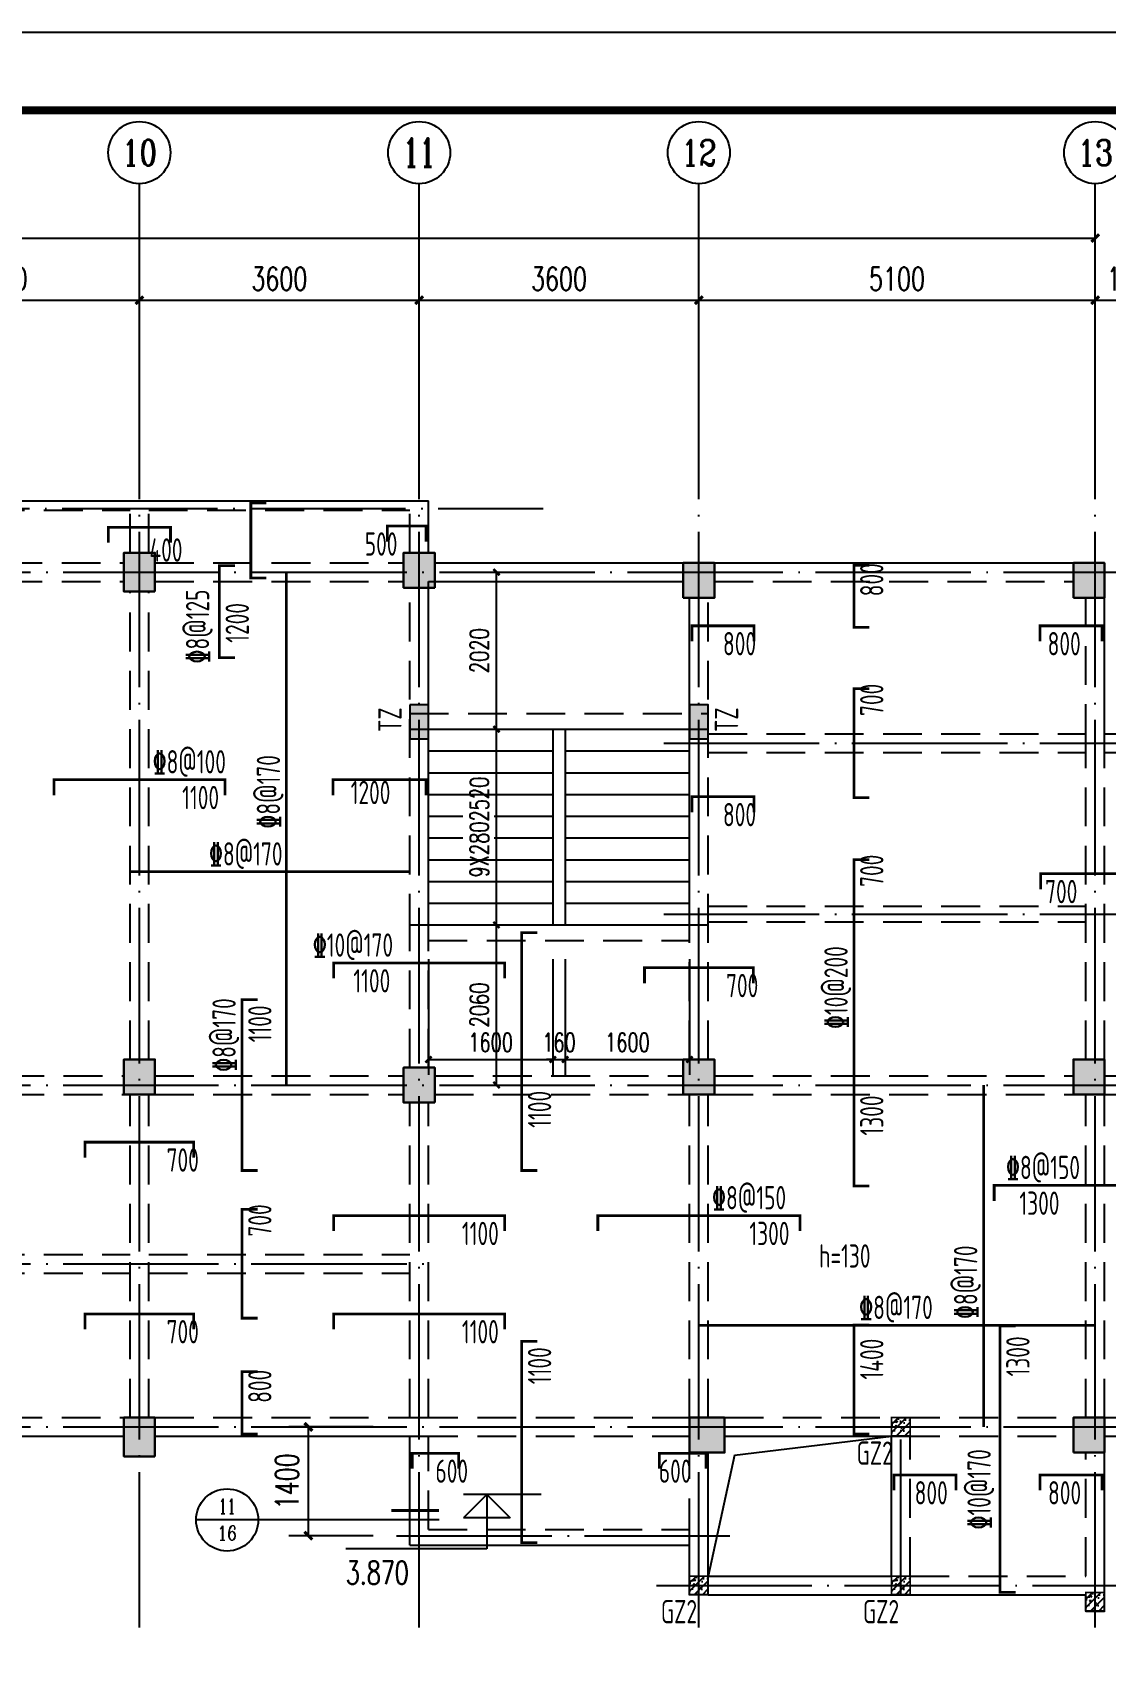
# Model space of a CAD drawing. Extents: x 1051052 to 1482120, y -981644 to -673261.
# Drawn here: x 1128950 to 1142755, y -903648 to -882648 of the extents above; entities that cross this region are included whole.
import ezdxf
from ezdxf.enums import TextEntityAlignment as Align

# ---------------------------------------------------------------- set-up
doc = ezdxf.new("R2010")
doc.units = 0
doc.header["$LTSCALE"] = 1000
doc.header["$MEASUREMENT"] = 0
doc.linetypes.add('DOTE', pattern=[2.42, 2, -0.2, 0.02, -0.2])
doc.linetypes.add('线型3', pattern=[750, 500, -250])
for name, color, linetype in [('AXIS', 3, 'Continuous'), ('AXIS_TEXT', 7, 'Continuous'), ('DIM_ELEV', 3, 'Continuous'), ('DIM_IDEN', 3, 'Continuous'), ('DOTE', 1, 'DOTE'), ('PUB_DIM', 3, 'Continuous'), ('PUB_TEXT', 7, 'Continuous'), ('PUB_WALL', 9, 'Continuous'), ('STAIR', 2, 'Continuous'), ('TK', 142, 'Continuous'), ('填充', 8, 'Continuous')]:
    doc.layers.add(name, color=color, linetype=linetype)
for name, color, linetype, lineweight in [('BEAM', 4, 'Continuous', 25), ('BEAM-DASH', 4, '线型3', 25), ('COLU', 2, 'Continuous', 30), ('DIM', 3, 'Continuous', 25), ('TITLE', 7, 'Continuous', 25), ('楼板正筋文字', 7, 'Continuous', 18), ('楼板正筋钢筋', 14, 'Continuous', 35), ('楼板负筋文字', 7, 'Continuous', 18), ('楼板负筋标注', 84, 'Continuous', 18), ('楼板负筋钢筋', 1, 'Continuous', 35)]:
    doc.layers.add(name, color=color, linetype=linetype, lineweight=lineweight)
doc.layers.add('COLU-HATCH', color=7, linetype='Continuous', lineweight=25, true_color=0x5b5b5b)
doc.styles.add('_TCH_AXIS', font='COMPLEX', dxfattribs={"bigfont": 'GBCBIG'})
doc.styles.add('_TCH_DIM', font='SIMPLEX', dxfattribs={"bigfont": 'GBCBIG'})
doc.styles.add('_TCH_DIM_T3', font='SIMPLEX', dxfattribs={"width": 0.705882, "bigfont": 'GBCBIG'})
doc.styles.add('_TCH_LABEL', font='COMPLEX', dxfattribs={"bigfont": 'GBCBIG'})
doc.styles.add('COMPLEX', font='COMPLEX')
doc.styles.add('FromPkpm', font='Pkpmeng', dxfattribs={"width": 0.7, "bigfont": 'hztxt'})
doc.dimstyles.new('_TCH_ARCH&&100', dxfattribs={"dimtxt": 297.5, "dimasz": 100, "dimexe": 250, "dimexo": 300, "dimgap": 126.25, "dimtad": 1, "dimdec": 0, "dimzin": 0, "dimdsep": 46, "dimtxsty": '_TCH_DIM_T3', "dimblk": 'ARCHTICK', "dimcen": 0.09, "dimclrt": 7, "dimazin": 2, "dimtfac": 1, "dimtdec": 0, "dimtix": 1, "dimtmove": 2, "dimatfit": 3, "dimfxl": 0, "dimtolj": 1, "dimtzin": 0, "dimarcsym": 0})
doc.dimstyles.new('_TCH_ARCH&&80', dxfattribs={"dimtxt": 238, "dimasz": 80, "dimexe": 200, "dimexo": 240, "dimgap": 101, "dimtad": 1, "dimdec": 0, "dimzin": 0, "dimdsep": 46, "dimtxsty": '_TCH_DIM_T3', "dimblk": 'ARCHTICK', "dimcen": 0.09, "dimclrt": 7, "dimazin": 2, "dimtfac": 1, "dimtdec": 0, "dimtix": 1, "dimtmove": 2, "dimatfit": 3, "dimfxl": 0, "dimtolj": 1, "dimtzin": 0, "dimarcsym": 0})

# ---------------------------------------------------------------- blocks, each defined once
blk = doc.blocks.new('_ArchTick')
at = {"color": 0, "linetype": 'ByBlock', "const_width": 0.4}
blk.add_lwpolyline([(-0.5, -0.5), (0.5, 0.5)], dxfattribs=at)
blk = doc.blocks.new('*D420')
at = {"layer": 'AXIS', "color": 0, "lineweight": -2, "transparency": 16777216}
for p, q in [((1126724, -887592), (1126724, -885842)), ((1130324, -887592), (1130324, -885842)), ((1126724, -886092), (1130324, -886092))]:
    blk.add_line(p, q, dxfattribs=at)
at = {"layer": 'Defpoints', "color": 0, "transparency": 16777216}
for p in [(1130324, -886092), (1126724, -888592), (1130324, -888592)]:
    blk.add_point(p, dxfattribs=at)
at = {"layer": 'AXIS', "color": 0, "lineweight": -2, "transparency": 16777216, "xscale": 100, "yscale": 100, "zscale": 100, "rotation": 180}
blk.add_blockref('_ArchTick', (1126724, -886092), dxfattribs=at)
at = {"layer": 'AXIS', "color": 0, "lineweight": -2, "transparency": 16777216, "xscale": 100, "yscale": 100, "zscale": 100}
blk.add_blockref('_ArchTick', (1130324, -886092), dxfattribs=at)
at = {"layer": 'AXIS', "color": 7, "transparency": 16777216, "insert": (1128524, -885817), "char_height": 297.5, "attachment_point": 5, "style": '_TCH_DIM_T3'}
blk.add_mtext('\\A1;3600', dxfattribs=at)
blk = doc.blocks.new('*D421')
at = {"layer": 'AXIS', "color": 0, "lineweight": -2, "transparency": 16777216}
for p, q in [((1130324, -887592), (1130324, -885842)), ((1133924, -887592), (1133924, -885842)), ((1130324, -886092), (1133924, -886092))]:
    blk.add_line(p, q, dxfattribs=at)
at = {"layer": 'Defpoints', "color": 0, "transparency": 16777216}
for p in [(1133924, -886092), (1130324, -888592), (1133924, -888592)]:
    blk.add_point(p, dxfattribs=at)
at = {"layer": 'AXIS', "color": 0, "lineweight": -2, "transparency": 16777216, "xscale": 100, "yscale": 100, "zscale": 100, "rotation": 180}
blk.add_blockref('_ArchTick', (1130324, -886092), dxfattribs=at)
at = {"layer": 'AXIS', "color": 0, "lineweight": -2, "transparency": 16777216, "xscale": 100, "yscale": 100, "zscale": 100}
blk.add_blockref('_ArchTick', (1133924, -886092), dxfattribs=at)
at = {"layer": 'AXIS', "color": 7, "transparency": 16777216, "insert": (1132124, -885817), "char_height": 297.5, "attachment_point": 5, "style": '_TCH_DIM_T3'}
blk.add_mtext('\\A1;3600', dxfattribs=at)
blk = doc.blocks.new('*D422')
at = {"layer": 'AXIS', "color": 0, "lineweight": -2, "transparency": 16777216}
for p, q in [((1133924, -887592), (1133924, -885842)), ((1137524, -887592), (1137524, -885842)), ((1133924, -886092), (1137524, -886092))]:
    blk.add_line(p, q, dxfattribs=at)
at = {"layer": 'Defpoints', "color": 0, "transparency": 16777216}
for p in [(1137524, -886092), (1133924, -888592), (1137524, -888592)]:
    blk.add_point(p, dxfattribs=at)
at = {"layer": 'AXIS', "color": 0, "lineweight": -2, "transparency": 16777216, "xscale": 100, "yscale": 100, "zscale": 100, "rotation": 180}
blk.add_blockref('_ArchTick', (1133924, -886092), dxfattribs=at)
at = {"layer": 'AXIS', "color": 0, "lineweight": -2, "transparency": 16777216, "xscale": 100, "yscale": 100, "zscale": 100}
blk.add_blockref('_ArchTick', (1137524, -886092), dxfattribs=at)
at = {"layer": 'AXIS', "color": 7, "transparency": 16777216, "insert": (1135724, -885817), "char_height": 297.5, "attachment_point": 5, "style": '_TCH_DIM_T3'}
blk.add_mtext('\\A1;3600', dxfattribs=at)
blk = doc.blocks.new('*D423')
at = {"layer": 'AXIS', "color": 0, "lineweight": -2, "transparency": 16777216}
for p, q in [((1137524, -887592), (1137524, -885842)), ((1142624, -887592), (1142624, -885842)), ((1137524, -886092), (1142624, -886092))]:
    blk.add_line(p, q, dxfattribs=at)
at = {"layer": 'Defpoints', "color": 0, "transparency": 16777216}
for p in [(1142624, -886092), (1137524, -888592), (1142624, -888592)]:
    blk.add_point(p, dxfattribs=at)
at = {"layer": 'AXIS', "color": 0, "lineweight": -2, "transparency": 16777216, "xscale": 100, "yscale": 100, "zscale": 100, "rotation": 180}
blk.add_blockref('_ArchTick', (1137524, -886092), dxfattribs=at)
at = {"layer": 'AXIS', "color": 0, "lineweight": -2, "transparency": 16777216, "xscale": 100, "yscale": 100, "zscale": 100}
blk.add_blockref('_ArchTick', (1142624, -886092), dxfattribs=at)
at = {"layer": 'AXIS', "color": 7, "transparency": 16777216, "insert": (1140074, -885817), "char_height": 297.5, "attachment_point": 5, "style": '_TCH_DIM_T3'}
blk.add_mtext('\\A1;5100', dxfattribs=at)
blk = doc.blocks.new('*D424')
at = {"layer": 'AXIS', "color": 0, "lineweight": -2, "transparency": 16777216}
for p, q in [((1103724, -886792), (1103724, -885042)), ((1142624, -886792), (1142624, -885042)), ((1103724, -885292), (1142624, -885292))]:
    blk.add_line(p, q, dxfattribs=at)
at = {"layer": 'Defpoints', "color": 0, "transparency": 16777216}
for p in [(1142624, -885292), (1103724, -888592), (1142624, -888592)]:
    blk.add_point(p, dxfattribs=at)
at = {"layer": 'AXIS', "color": 0, "lineweight": -2, "transparency": 16777216, "xscale": 100, "yscale": 100, "zscale": 100, "rotation": 180}
blk.add_blockref('_ArchTick', (1103724, -885292), dxfattribs=at)
at = {"layer": 'AXIS', "color": 0, "lineweight": -2, "transparency": 16777216, "xscale": 100, "yscale": 100, "zscale": 100}
blk.add_blockref('_ArchTick', (1142624, -885292), dxfattribs=at)
at = {"layer": 'AXIS', "color": 7, "transparency": 16777216, "insert": (1123174, -885017), "char_height": 297.5, "attachment_point": 5, "style": '_TCH_DIM_T3'}
blk.add_mtext('\\A1;38900', dxfattribs=at)
blk = doc.blocks.new('_AXISO')
blk.add_circle((0, 0), 0.5)
at = {"layer": 'AXIS_TEXT', "style": 'COMPLEX', "width": 1.041667}
blk.add_attdef('A', text='', height=0.56, dxfattribs=at).set_placement((-0.25, -0.28), (0.25, -0.28), align=Align.FIT)
blk = doc.blocks.new('*D432')
at = {"layer": 'AXIS', "color": 0, "lineweight": -2, "transparency": 16777216}
for p, q in [((1142624, -887592), (1142624, -885842)), ((1143644, -887592), (1143644, -885842)), ((1142624, -886092), (1143644, -886092))]:
    blk.add_line(p, q, dxfattribs=at)
at = {"layer": 'Defpoints', "color": 0, "transparency": 16777216}
for p in [(1143644, -886092), (1142624, -888592), (1143644, -888592)]:
    blk.add_point(p, dxfattribs=at)
at = {"layer": 'AXIS', "color": 0, "lineweight": -2, "transparency": 16777216, "xscale": 100, "yscale": 100, "zscale": 100, "rotation": 180}
blk.add_blockref('_ArchTick', (1142624, -886092), dxfattribs=at)
at = {"layer": 'AXIS', "color": 0, "lineweight": -2, "transparency": 16777216, "xscale": 100, "yscale": 100, "zscale": 100}
blk.add_blockref('_ArchTick', (1143644, -886092), dxfattribs=at)
at = {"layer": 'AXIS', "color": 7, "transparency": 16777216, "insert": (1143134, -885817), "char_height": 297.5, "attachment_point": 5, "style": '_TCH_DIM_T3'}
blk.add_mtext('\\A1;1020', dxfattribs=at)
blk = doc.blocks.new('*D435')
at = {"layer": 'AXIS', "color": 0, "lineweight": -2, "transparency": 16777216}
for p, q in [((1133333, -900592), (1132249, -900592)), ((1132499, -901992), (1132499, -900592)), ((1133333, -901992), (1132249, -901992))]:
    blk.add_line(p, q, dxfattribs=at)
at = {"layer": 'Defpoints', "color": 0, "transparency": 16777216}
for p in [(1132499, -900592), (1133633, -900592), (1133633, -901992)]:
    blk.add_point(p, dxfattribs=at)
at = {"layer": 'AXIS', "color": 0, "lineweight": -2, "transparency": 16777216, "xscale": 100, "yscale": 100, "zscale": 100}
for p, rotation in [((1132499, -900592), 90), ((1132499, -901992), 270)]:
    blk.add_blockref('_ArchTick', p, dxfattribs=dict(at, rotation=rotation))
at = {"layer": 'AXIS', "color": 7, "transparency": 16777216, "insert": (1132224, -901292), "char_height": 297.5, "attachment_point": 5, "rotation": 90, "style": '_TCH_DIM_T3'}
blk.add_mtext('\\A1;1400', dxfattribs=at)
blk = doc.blocks.new('A2K')
at = {"layer": 'TK'}
blk.add_lwpolyline([(0, 0), (59400, 0), (59400, 42000), (0, 42000)], close=True, dxfattribs=at)
at = {"layer": 'TK', "const_width": 100}
blk.add_lwpolyline([(2500, 1000), (58400, 1000), (58400, 41000), (2500, 41000)], close=True, dxfattribs=at)
blk = doc.blocks.new('*D932')
at = {"layer": 'Defpoints', "color": 0, "transparency": 16777216}
for p in [(1134044, -894332), (1135644, -894332), (1135644, -895863)]:
    blk.add_point(p, dxfattribs=at)
at = {"layer": 'PUB_DIM', "color": 0, "lineweight": -2, "transparency": 16777216}
for p, q in [((1134044, -894572), (1134044, -896063)), ((1135644, -894572), (1135644, -896063)), ((1134044, -895863), (1135644, -895863))]:
    blk.add_line(p, q, dxfattribs=at)
at = {"layer": 'PUB_DIM', "color": 0, "lineweight": -2, "transparency": 16777216, "xscale": 80, "yscale": 80, "zscale": 80, "rotation": 180}
blk.add_blockref('_ArchTick', (1134044, -895863), dxfattribs=at)
at = {"layer": 'PUB_DIM', "color": 0, "lineweight": -2, "transparency": 16777216, "xscale": 80, "yscale": 80, "zscale": 80}
blk.add_blockref('_ArchTick', (1135644, -895863), dxfattribs=at)
at = {"layer": 'PUB_DIM', "color": 7, "transparency": 16777216, "insert": (1134844, -895643), "char_height": 238, "attachment_point": 5, "style": '_TCH_DIM_T3'}
blk.add_mtext('\\A1;1600', dxfattribs=at)
blk = doc.blocks.new('*D933')
at = {"layer": 'Defpoints', "color": 0, "transparency": 16777216}
for p in [(1135644, -894332), (1135804, -894332), (1135804, -895863)]:
    blk.add_point(p, dxfattribs=at)
at = {"layer": 'PUB_DIM', "color": 0, "lineweight": -2, "transparency": 16777216}
for p, q in [((1135644, -894572), (1135644, -896063)), ((1135804, -894572), (1135804, -896063)), ((1135644, -895863), (1135564, -895863)), ((1135644, -895863), (1135804, -895863)), ((1135804, -895863), (1135884, -895863))]:
    blk.add_line(p, q, dxfattribs=at)
at = {"layer": 'PUB_DIM', "color": 0, "lineweight": -2, "transparency": 16777216, "xscale": 80, "yscale": 80, "zscale": 80}
blk.add_blockref('_ArchTick', (1135644, -895863), dxfattribs=at)
at = {"layer": 'PUB_DIM', "color": 0, "lineweight": -2, "transparency": 16777216, "xscale": 80, "yscale": 80, "zscale": 80, "rotation": 180}
blk.add_blockref('_ArchTick', (1135804, -895863), dxfattribs=at)
at = {"layer": 'PUB_DIM', "color": 7, "transparency": 16777216, "insert": (1135724, -895643), "char_height": 238, "attachment_point": 5, "style": '_TCH_DIM_T3'}
blk.add_mtext('\\A1;160', dxfattribs=at)
blk = doc.blocks.new('*D934')
at = {"layer": 'Defpoints', "color": 0, "transparency": 16777216}
for p in [(1135804, -894332), (1137404, -894332), (1137404, -895863)]:
    blk.add_point(p, dxfattribs=at)
at = {"layer": 'PUB_DIM', "color": 0, "lineweight": -2, "transparency": 16777216}
for p, q in [((1135804, -894572), (1135804, -896063)), ((1137404, -894572), (1137404, -896063)), ((1135804, -895863), (1137404, -895863))]:
    blk.add_line(p, q, dxfattribs=at)
at = {"layer": 'PUB_DIM', "color": 0, "lineweight": -2, "transparency": 16777216, "xscale": 80, "yscale": 80, "zscale": 80, "rotation": 180}
blk.add_blockref('_ArchTick', (1135804, -895863), dxfattribs=at)
at = {"layer": 'PUB_DIM', "color": 0, "lineweight": -2, "transparency": 16777216, "xscale": 80, "yscale": 80, "zscale": 80}
blk.add_blockref('_ArchTick', (1137404, -895863), dxfattribs=at)
at = {"layer": 'PUB_DIM', "color": 7, "transparency": 16777216, "insert": (1136604, -895643), "char_height": 238, "attachment_point": 5, "style": '_TCH_DIM_T3'}
blk.add_mtext('\\A1;1600', dxfattribs=at)
blk = doc.blocks.new('*D969')
at = {"layer": 'Defpoints', "color": 0, "transparency": 16777216}
for p in [(1134615, -889592), (1134919, -889592), (1134615, -891612)]:
    blk.add_point(p, dxfattribs=at)
at = {"layer": 'PUB_DIM', "color": 0, "lineweight": -2, "transparency": 16777216}
for p, q in [((1134855, -889592), (1135119, -889592)), ((1134919, -891612), (1134919, -889592)), ((1134855, -891612), (1135119, -891612))]:
    blk.add_line(p, q, dxfattribs=at)
at = {"layer": 'PUB_DIM', "color": 0, "lineweight": -2, "transparency": 16777216, "xscale": 80, "yscale": 80, "zscale": 80}
for p, rotation in [((1134919, -889592), 90), ((1134919, -891612), 270)]:
    blk.add_blockref('_ArchTick', p, dxfattribs=dict(at, rotation=rotation))
at = {"layer": 'PUB_DIM', "color": 7, "transparency": 16777216, "insert": (1134699, -890602), "char_height": 238, "attachment_point": 5, "rotation": 90, "style": '_TCH_DIM_T3'}
blk.add_mtext('\\A1;2020', dxfattribs=at)
blk = doc.blocks.new('*D970')
at = {"layer": 'Defpoints', "color": 0, "transparency": 16777216}
for p in [(1134615, -891612), (1134919, -891612), (1134615, -894132)]:
    blk.add_point(p, dxfattribs=at)
at = {"layer": 'PUB_DIM', "color": 0, "lineweight": -2, "transparency": 16777216}
for p, q in [((1134855, -891612), (1135119, -891612)), ((1134919, -894132), (1134919, -891612)), ((1134855, -894132), (1135119, -894132))]:
    blk.add_line(p, q, dxfattribs=at)
at = {"layer": 'PUB_DIM', "color": 0, "lineweight": -2, "transparency": 16777216, "xscale": 80, "yscale": 80, "zscale": 80}
for p, rotation in [((1134919, -891612), 90), ((1134919, -894132), 270)]:
    blk.add_blockref('_ArchTick', p, dxfattribs=dict(at, rotation=rotation))
at = {"layer": 'PUB_DIM', "color": 7, "transparency": 16777216, "insert": (1134699, -892872), "char_height": 238, "attachment_point": 5, "rotation": 90, "style": '_TCH_DIM_T3'}
blk.add_mtext('\\A1;9X2802520', dxfattribs=at)
blk = doc.blocks.new('*D971')
at = {"layer": 'Defpoints', "color": 0, "transparency": 16777216}
for p in [(1134615, -894132), (1134919, -894132), (1134615, -896192)]:
    blk.add_point(p, dxfattribs=at)
at = {"layer": 'PUB_DIM', "color": 0, "lineweight": -2, "transparency": 16777216}
for p, q in [((1134855, -894132), (1135119, -894132)), ((1134919, -896192), (1134919, -894132)), ((1134855, -896192), (1135119, -896192))]:
    blk.add_line(p, q, dxfattribs=at)
at = {"layer": 'PUB_DIM', "color": 0, "lineweight": -2, "transparency": 16777216, "xscale": 80, "yscale": 80, "zscale": 80}
for p, rotation in [((1134919, -894132), 90), ((1134919, -896192), 270)]:
    blk.add_blockref('_ArchTick', p, dxfattribs=dict(at, rotation=rotation))
at = {"layer": 'PUB_DIM', "color": 7, "transparency": 16777216, "insert": (1134699, -895162), "char_height": 238, "attachment_point": 5, "rotation": 90, "style": '_TCH_DIM_T3'}
blk.add_mtext('\\A1;2060', dxfattribs=at)
blk = doc.blocks.new('*D1351')
at = {"layer": 'Defpoints', "color": 0, "transparency": 16777216}
for p in [(1142744, -902632), (1144813, -902632), (1142744, -902962)]:
    blk.add_point(p, dxfattribs=at)
at = {"layer": 'PUB_DIM', "color": 0, "lineweight": -2, "transparency": 16777216}
for p, q in [((1144813, -902632), (1144813, -902532)), ((1143313, -902632), (1145063, -902632)), ((1144813, -902962), (1144813, -902632)), ((1143313, -902962), (1145063, -902962)), ((1144813, -902962), (1144813, -903062))]:
    blk.add_line(p, q, dxfattribs=at)
at = {"layer": 'PUB_DIM', "color": 0, "lineweight": -2, "transparency": 16777216, "xscale": 100, "yscale": 100, "zscale": 100}
for p, rotation in [((1144813, -902632), 270), ((1144813, -902962), 90)]:
    blk.add_blockref('_ArchTick', p, dxfattribs=dict(at, rotation=rotation))
at = {"layer": 'PUB_DIM', "color": 7, "transparency": 16777216, "insert": (1144538, -902797), "char_height": 297.5, "attachment_point": 5, "rotation": 90, "style": '_TCH_DIM_T3'}
blk.add_mtext('\\A1;330', dxfattribs=at)

msp = doc.modelspace()

# ---------------------------------------------------------------- hatches: boundary and pattern name
at = {"layer": 'AXIS'}
h = msp.add_hatch(color=256, dxfattribs=at)
h.dxf.hatch_style = 1
h.paths.add_polyline_path([(1133803.911, -891300.708), (1133803.911, -891736.689), (1134043.911, -891736.689), (1134043.911, -891300.708)])
h = msp.add_hatch(color=256, dxfattribs=at)
h.dxf.hatch_style = 1
h.paths.add_polyline_path([(1137403.911, -891300.708), (1137403.911, -891736.689), (1137643.911, -891736.689), (1137643.911, -891300.708)])
at = {"layer": 'COLU-HATCH', "transparency": 33554687}
for points in [[(1130523.911, -889842.335), (1130523.911, -889342.335), (1130123.911, -889342.335), (1130123.911, -889842.335)], [(1134123.911, -889792.335), (1134123.911, -889342.335), (1133723.911, -889342.335), (1133723.911, -889792.335)], [(1137323.911, -889922.335), (1137723.911, -889922.335), (1137723.911, -889472.335), (1137323.911, -889472.335)], [(1142343.911, -889922.335), (1142743.911, -889922.335), (1142743.911, -889472.335), (1142343.911, -889472.335)], [(1130523.911, -896312.335), (1130523.911, -895862.335), (1130123.911, -895862.335), (1130123.911, -896312.335)], [(1134123.911, -896417.335), (1134123.911, -895967.335), (1133723.911, -895967.335), (1133723.911, -896417.335)], [(1137723.911, -896312.335), (1137723.911, -895862.335), (1137323.911, -895862.335), (1137323.911, -896312.335)], [(1142743.911, -896312.335), (1142743.911, -895862.335), (1142343.911, -895862.335), (1142343.911, -896312.335)], [(1130523.911, -900972.335), (1130523.911, -900472.335), (1130123.911, -900472.335), (1130123.911, -900972.335)], [(1137403.911, -900922.335), (1137853.911, -900922.335), (1137853.911, -900472.335), (1137403.911, -900472.335)], [(1142343.911, -900922.335), (1142743.911, -900922.335), (1142743.911, -900472.335), (1142343.911, -900472.335)]]:
    msp.add_hatch(color=256, dxfattribs=at).paths.add_polyline_path(points, flags=0)
at = {"layer": 'PUB_WALL'}
h = msp.add_hatch(dxfattribs=at)
h.set_pattern_fill('钢筋混凝土', color=256, scale=30)
h.set_pattern_definition([(45, (-383049.82, 843.586), (-53.0330086, 53.0330086), []), (50, (-383049.82, 843.59), (215.178055, -18.82564), [22.5, -247.5]), (355, (-383049.82, 843.59), (-41.6254, 225.65764), [18, -198]), (100.4514, (-383031.9, 842.02), (173.552815, 206.831863), [19.122057, -210.342634]), (46.1842, (-383049.82, 903.59), (320.172315, -49.655704), [33.75, -371.25]), (96.6356, (-383023.14, 899.45), (280.39881, 292.23536), [28.683086, -315.5139]), (351.1842, (-383049.82, 903.6), (280.398584, 292.23558), [27, -297]), (21, (-383019.82, 888.59), (179.072116, -120.785667), [22.5, -247.5]), (326, (-383019.82, 888.59), (72.9946, 217.545014), [18, -198]), (71.4514, (-383004.9, 878.52), (252.066789, 96.75915), [19.122057, -210.342634]), (37.5, (-383049.82, 843.586), (3.6479566, 99.868156), [0, -195.6, 0, -201, 0, -198.75]), (7.5, (-383049.82, 843.59), (78.920861, 118.3235136), [0, -114.6, 0, -191.1, 0, -75.75]), (327.5, (-383116.72, 843.586), (160.146731, -6.7664615), [0, -75, 0, -234, 0, -310.5]), (317.5, (-383146.72, 843.59), (174.955851, 30.031495), [0, -97.5, 0, -155.4, 0, -220.5])])
h.paths.add_polyline_path([(1140312.872, -900712.335), (1140003.911, -900712.335)])
h.paths.add_polyline_path([(1140243.911, -900472.335), (1140003.911, -900472.335), (1140003.911, -900712.335), (1140243.911, -900712.335)])
h = msp.add_hatch(dxfattribs=at)
h.set_pattern_fill('钢筋混凝土', color=256, scale=30)
h.set_pattern_definition([(45, (-385649.82, -1196.414), (-53.0330086, 53.0330086), []), (50, (-385649.82, -1196.41), (215.178055, -18.82564), [22.5, -247.5]), (355, (-385649.82, -1196.41), (-41.6254, 225.65764), [18, -198]), (100.4514, (-385631.9, -1197.98), (173.552815, 206.831863), [19.122057, -210.342634]), (46.1842, (-385649.82, -1136.41), (320.172315, -49.655704), [33.75, -371.25]), (96.6356, (-385623.14, -1140.55), (280.39881, 292.23536), [28.683086, -315.5139]), (351.1842, (-385649.82, -1136.4), (280.398584, 292.23558), [27, -297]), (21, (-385619.82, -1151.41), (179.072116, -120.785667), [22.5, -247.5]), (326, (-385619.82, -1151.41), (72.9946, 217.545014), [18, -198]), (71.4514, (-385604.9, -1161.48), (252.066789, 96.75915), [19.122057, -210.342634]), (37.5, (-385649.82, -1196.414), (3.6479566, 99.868156), [0, -195.6, 0, -201, 0, -198.75]), (7.5, (-385649.82, -1196.41), (78.920861, 118.3235136), [0, -114.6, 0, -191.1, 0, -75.75]), (327.5, (-385716.72, -1196.414), (160.146731, -6.7664615), [0, -75, 0, -234, 0, -310.5]), (317.5, (-385746.72, -1196.41), (174.955851, 30.031495), [0, -97.5, 0, -155.4, 0, -220.5])])
h.paths.add_polyline_path([(1137712.872, -902752.335), (1137403.911, -902752.335)])
h.paths.add_polyline_path([(1137643.911, -902512.335), (1137403.911, -902512.335), (1137403.911, -902752.335), (1137643.911, -902752.335)])
h = msp.add_hatch(dxfattribs=at)
h.set_pattern_fill('钢筋混凝土', color=256, scale=30)
h.set_pattern_definition([(45, (-383049.82, -1196.414), (-53.0330086, 53.0330086), []), (50, (-383049.82, -1196.41), (215.178055, -18.82564), [22.5, -247.5]), (355, (-383049.82, -1196.41), (-41.6254, 225.65764), [18, -198]), (100.4514, (-383031.9, -1197.98), (173.552815, 206.831863), [19.122057, -210.342634]), (46.1842, (-383049.82, -1136.41), (320.172315, -49.655704), [33.75, -371.25]), (96.6356, (-383023.14, -1140.55), (280.39881, 292.23536), [28.683086, -315.5139]), (351.1842, (-383049.82, -1136.4), (280.398584, 292.23558), [27, -297]), (21, (-383019.82, -1151.41), (179.072116, -120.785667), [22.5, -247.5]), (326, (-383019.82, -1151.41), (72.9946, 217.545014), [18, -198]), (71.4514, (-383004.9, -1161.48), (252.066789, 96.75915), [19.122057, -210.342634]), (37.5, (-383049.82, -1196.414), (3.6479566, 99.868156), [0, -195.6, 0, -201, 0, -198.75]), (7.5, (-383049.82, -1196.41), (78.920861, 118.3235136), [0, -114.6, 0, -191.1, 0, -75.75]), (327.5, (-383116.72, -1196.414), (160.146731, -6.7664615), [0, -75, 0, -234, 0, -310.5]), (317.5, (-383146.72, -1196.41), (174.955851, 30.031495), [0, -97.5, 0, -155.4, 0, -220.5])])
h.paths.add_polyline_path([(1140312.872, -902752.335), (1140003.911, -902752.335)])
h.paths.add_polyline_path([(1140243.911, -902512.335), (1140003.911, -902512.335), (1140003.911, -902752.335), (1140243.911, -902752.335)])
h = msp.add_hatch(dxfattribs=at)
h.set_pattern_fill('钢筋混凝土', color=256, scale=30)
h.set_pattern_definition([(45, (-380549.82, -1406.414), (-53.0330086, 53.0330086), []), (50, (-380549.82, -1406.41), (215.178055, -18.82564), [22.5, -247.5]), (355, (-380549.82, -1406.41), (-41.6254, 225.65764), [18, -198]), (100.4514, (-380531.9, -1407.98), (173.552815, 206.831863), [19.122057, -210.342634]), (46.1842, (-380549.82, -1346.41), (320.172315, -49.655704), [33.75, -371.25]), (96.6356, (-380523.14, -1350.55), (280.39881, 292.23536), [28.683086, -315.5139]), (351.1842, (-380549.82, -1346.4), (280.398584, 292.23558), [27, -297]), (21, (-380519.82, -1361.41), (179.072116, -120.785667), [22.5, -247.5]), (326, (-380519.82, -1361.41), (72.9946, 217.545014), [18, -198]), (71.4514, (-380504.9, -1371.48), (252.066789, 96.75915), [19.122057, -210.342634]), (37.5, (-380549.82, -1406.414), (3.6479566, 99.868156), [0, -195.6, 0, -201, 0, -198.75]), (7.5, (-380549.82, -1406.41), (78.920861, 118.3235136), [0, -114.6, 0, -191.1, 0, -75.75]), (327.5, (-380616.72, -1406.414), (160.146731, -6.7664615), [0, -75, 0, -234, 0, -310.5]), (317.5, (-380646.72, -1406.41), (174.955851, 30.031495), [0, -97.5, 0, -155.4, 0, -220.5])])
h.paths.add_polyline_path([(1142812.872, -902962.335), (1142503.911, -902962.335)])
h.paths.add_polyline_path([(1142743.911, -902722.335), (1142503.911, -902722.335), (1142503.911, -902962.335), (1142743.911, -902962.335)])

# ---------------------------------------------------------------- linework, layer by layer
at = {"layer": 'AXIS'}
for p, q in [((1130323.911, -888592.335), (1130323.911, -884592.335)), ((1133923.911, -888592.335), (1133923.911, -884592.335)), ((1137523.911, -888592.335), (1137523.911, -884592.335)), ((1142623.911, -888592.335), (1142623.911, -884592.335))]:
    msp.add_line(p, q, dxfattribs=at)
for points in [[(1133803.911, -891300.708), (1133803.911, -891736.689), (1134043.911, -891736.689), (1134043.911, -891300.708)], [(1137403.911, -891300.708), (1137403.911, -891736.689), (1137643.911, -891736.689), (1137643.911, -891300.708)]]:
    msp.add_lwpolyline(points, close=True, dxfattribs=at)
at = {"layer": 'BEAM'}
for p, q in [((1126723.911, -888672.335), (1130323.911, -888672.335)), ((1130323.911, -888672.335), (1134043.911, -888672.335)), ((1134043.911, -889342.335), (1134043.911, -888672.335)), ((1134123.911, -889472.335), (1137323.911, -889472.335)), ((1137723.911, -889472.335), (1142343.911, -889472.335)), ((1134043.911, -889712.335), (1137323.911, -889712.335)), ((1134043.911, -894232.335), (1134043.911, -889712.335)), ((1137403.911, -894232.335), (1137403.911, -889922.335)), ((1142743.911, -891792.335), (1142743.911, -889922.335)), ((1133803.911, -891612.335), (1137643.911, -891612.335)), ((1135643.911, -891612.335), (1135643.911, -894132.335)), ((1135802.718, -891612.335), (1135802.718, -894132.335)), ((1142743.911, -891672.335), (1143743.911, -891672.335)), ((1134043.911, -891892.335), (1135643.911, -891892.335)), ((1135803.911, -891892.335), (1137403.911, -891892.335)), ((1134043.911, -892172.335), (1135643.911, -892172.335)), ((1135803.911, -892172.335), (1137403.911, -892172.335)), ((1134043.911, -892452.335), (1135643.911, -892452.335)), ((1135803.911, -892452.335), (1137403.911, -892452.335)), ((1134043.911, -892732.335), (1134488.061, -892732.335)), ((1134890.401, -892732.335), (1135643.911, -892732.335)), ((1135803.911, -892732.335), (1137403.911, -892732.335)), ((1134043.911, -893012.335), (1134488.061, -893012.335)), ((1134890.401, -893012.335), (1135643.911, -893012.335)), ((1135803.911, -893012.335), (1137403.911, -893012.335)), ((1134043.911, -893292.335), (1135643.911, -893292.335)), ((1135803.911, -893292.335), (1137403.911, -893292.335)), ((1134043.911, -893572.335), (1135643.911, -893572.335)), ((1135803.911, -893572.335), (1137403.911, -893572.335)), ((1134043.911, -893852.335), (1135643.911, -893852.335)), ((1135803.911, -893852.335), (1137403.911, -893852.335)), ((1133803.911, -894132.335), (1137643.911, -894132.335)), ((1134043.911, -894132.335), (1137403.911, -894132.335)), ((1123323.911, -900712.335), (1130123.911, -900712.335)), ((1130523.911, -900712.335), (1133923.911, -900712.335)), ((1133803.911, -902112.335), (1133803.911, -900712.335)), ((1137853.911, -900712.335), (1140123.911, -900712.335)), ((1140003.911, -902512.335), (1140003.911, -900712.335)), ((1140243.911, -900712.335), (1140003.911, -900712.335)), ((1142743.911, -900712.335), (1143743.911, -900712.335)), ((1137643.911, -902012.335), (1137643.911, -900922.335)), ((1142743.911, -902962.335), (1142743.911, -900922.335)), ((1133803.911, -902112.335), (1137403.911, -902112.335)), ((1137403.911, -902752.335), (1137403.911, -902012.335)), ((1137643.911, -902752.335), (1137643.911, -902012.335)), ((1137643.911, -902512.335), (1140003.911, -902512.335)), ((1137643.911, -902752.335), (1137403.911, -902752.335)), ((1137643.911, -902752.335), (1137403.911, -902752.335)), ((1137643.911, -902752.335), (1140123.911, -902752.335)), ((1140243.911, -902752.335), (1140003.911, -902752.335)), ((1140123.911, -902752.335), (1142503.911, -902752.335)), ((1142503.911, -902962.335), (1142743.911, -902962.335)), ((1142503.911, -902962.335), (1142743.911, -902962.335)), ((1142503.911, -902962.335), (1142743.911, -902962.335)), ((1142743.911, -902962.335), (1142503.911, -902962.335))]:
    msp.add_line(p, q, dxfattribs=at)
at = {"layer": 'BEAM-DASH', "ltscale": 0.001}
for p, q in [((1126843.911, -888792.335), (1130203.911, -888792.335)), ((1130203.911, -889342.335), (1130203.911, -888792.335)), ((1130443.911, -889342.335), (1130443.911, -888792.335)), ((1130443.911, -888792.335), (1133803.911, -888792.335)), ((1133803.911, -889342.335), (1133803.911, -888792.335)), ((1123323.911, -889472.335), (1130123.911, -889472.335)), ((1130523.911, -889472.335), (1133723.911, -889472.335)), ((1123323.911, -889712.335), (1130123.911, -889712.335)), ((1130523.911, -889712.335), (1133723.911, -889712.335)), ((1137723.911, -889712.335), (1142343.911, -889712.335)), ((1130203.911, -895862.335), (1130203.911, -889842.335)), ((1130443.911, -895862.335), (1130443.911, -889842.335)), ((1133803.911, -894232.335), (1133803.911, -889792.335)), ((1137643.911, -894232.335), (1137643.911, -889922.335)), ((1142503.911, -891792.335), (1142503.911, -889922.335)), ((1133803.911, -891412.335), (1137643.911, -891412.335)), ((1137643.911, -891672.335), (1142503.911, -891672.335)), ((1142503.911, -895862.335), (1142503.911, -891792.335)), ((1142743.911, -895862.335), (1142743.911, -891792.335)), ((1137643.911, -891912.335), (1142503.911, -891912.335)), ((1142743.911, -891912.335), (1143503.911, -891912.335)), ((1137643.911, -893892.335), (1142503.911, -893892.335)), ((1137643.911, -894092.335), (1142503.911, -894092.335)), ((1133803.911, -895967.335), (1133803.911, -894232.335)), ((1134043.911, -895967.335), (1134043.911, -894232.335)), ((1134043.911, -894332.335), (1137403.911, -894332.335)), ((1137403.911, -895862.335), (1137403.911, -894232.335)), ((1137643.911, -895862.335), (1137643.911, -894232.335)), ((1123348.911, -896072.335), (1130123.911, -896072.335)), ((1130523.911, -896072.335), (1133723.911, -896072.335)), ((1134123.911, -896072.335), (1137323.911, -896072.335)), ((1137723.911, -896072.335), (1142343.911, -896072.335)), ((1142743.911, -896072.335), (1143503.911, -896072.335)), ((1123348.911, -896312.335), (1130123.911, -896312.335)), ((1130203.911, -900472.335), (1130203.911, -896312.335)), ((1130443.911, -900472.335), (1130443.911, -896312.335)), ((1130523.911, -896312.335), (1133723.911, -896312.335)), ((1133803.911, -900472.335), (1133803.911, -896417.335)), ((1134043.911, -900472.335), (1134043.911, -896417.335)), ((1134123.911, -896312.335), (1137323.911, -896312.335)), ((1137403.911, -900472.335), (1137403.911, -896312.335)), ((1137643.911, -900472.335), (1137643.911, -896312.335)), ((1137723.911, -896312.335), (1142343.911, -896312.335)), ((1142503.911, -900472.335), (1142503.911, -896312.335)), ((1142743.911, -896312.335), (1143503.911, -896312.335)), ((1142743.911, -900472.335), (1142743.911, -896312.335)), ((1126843.911, -898372.335), (1130203.911, -898372.335)), ((1130443.911, -898372.335), (1133803.911, -898372.335)), ((1126843.911, -898612.335), (1130203.911, -898612.335)), ((1130443.911, -898612.335), (1133803.911, -898612.335)), ((1123323.911, -900472.335), (1130123.911, -900472.335)), ((1130523.911, -900472.335), (1133923.911, -900472.335)), ((1133923.911, -900472.335), (1137403.911, -900472.335)), ((1137853.911, -900472.335), (1140123.911, -900472.335)), ((1140123.911, -900472.335), (1142343.911, -900472.335)), ((1142743.911, -900472.335), (1143743.911, -900472.335)), ((1133923.911, -900712.335), (1137403.911, -900712.335)), ((1134043.911, -901912.335), (1134043.911, -900712.335)), ((1140123.911, -900712.335), (1142343.911, -900712.335)), ((1140243.911, -902512.335), (1140243.911, -900712.335)), ((1137403.911, -902012.335), (1137403.911, -900922.335)), ((1142503.911, -902512.335), (1142503.911, -900922.335)), ((1134043.911, -901912.335), (1137403.911, -901912.335)), ((1140243.911, -902512.335), (1142503.911, -902512.335)), ((1142503.911, -902962.335), (1142503.911, -902752.335)), ((1142503.911, -902962.335), (1142503.911, -902752.335))]:
    msp.add_line(p, q, dxfattribs=at)
at = {"layer": 'COLU'}
for points in [[(1130523.911, -889842.335), (1130523.911, -889342.335), (1130123.911, -889342.335), (1130123.911, -889842.335)], [(1134123.911, -889792.335), (1134123.911, -889342.335), (1133723.911, -889342.335), (1133723.911, -889792.335)], [(1137323.911, -889922.335), (1137723.911, -889922.335), (1137723.911, -889472.335), (1137323.911, -889472.335)], [(1142343.911, -889922.335), (1142743.911, -889922.335), (1142743.911, -889472.335), (1142343.911, -889472.335)], [(1130523.911, -896312.335), (1130523.911, -895862.335), (1130123.911, -895862.335), (1130123.911, -896312.335)], [(1134123.911, -896417.335), (1134123.911, -895967.335), (1133723.911, -895967.335), (1133723.911, -896417.335)], [(1137723.911, -896312.335), (1137723.911, -895862.335), (1137323.911, -895862.335), (1137323.911, -896312.335)], [(1142743.911, -896312.335), (1142743.911, -895862.335), (1142343.911, -895862.335), (1142343.911, -896312.335)], [(1130523.911, -900972.335), (1130523.911, -900472.335), (1130123.911, -900472.335), (1130123.911, -900972.335)], [(1137403.911, -900922.335), (1137853.911, -900922.335), (1137853.911, -900472.335), (1137403.911, -900472.335)], [(1142343.911, -900922.335), (1142743.911, -900922.335), (1142743.911, -900472.335), (1142343.911, -900472.335)]]:
    msp.add_lwpolyline(points, close=True, dxfattribs=at)
at = {"layer": 'DIM_ELEV'}
for p, q in [((1134795.505, -901462.312), (1134495.505, -901762.312)), ((1135495.505, -901462.312), (1134495.505, -901462.312)), ((1134795.505, -901462.312), (1135095.505, -901762.312)), ((1134795.505, -901462.312), (1134795.505, -902162.312)), ((1135095.505, -901762.312), (1134495.505, -901762.312)), ((1134795.505, -902162.312), (1132980.702, -902162.312))]:
    msp.add_line(p, q, dxfattribs=at)
at = {"layer": 'DIM_IDEN'}
for p, q in [((1131853.147, -901789.195), (1131053.147, -901789.195)), ((1132335.275, -901789.195), (1131853.147, -901789.195)), ((1134179.67, -901789.195), (1132335.275, -901789.195))]:
    msp.add_line(p, q, dxfattribs=at)
at = {"layer": 'DIM_IDEN', "const_width": 40}
msp.add_lwpolyline([(1134179.67, -901669.195), (1133565.405, -901669.195)], dxfattribs=at)
at = {"layer": 'DIM_IDEN'}
msp.add_circle((1131453.147, -901789.195), 400, dxfattribs=at)
at = {"layer": 'DOTE'}
for p, q in [((1130323.911, -903173.689), (1130323.911, -888592.335)), ((1133923.911, -903173.689), (1133923.911, -888592.335)), ((1137523.911, -903173.689), (1137523.911, -888592.335)), ((1142623.911, -903173.689), (1142623.911, -888592.335)), ((1102710.051, -888772.335), (1135518.928, -888772.335)), ((1102723.911, -889592.335), (1143623.911, -889592.335)), ((1137073.956, -891792.335), (1144503.911, -891792.335)), ((1134043.911, -893292.335), (1134513.241, -893292.335)), ((1137073.956, -893992.335), (1144503.911, -893992.335)), ((1102723.911, -896192.335), (1143623.911, -896192.335)), ((1102723.911, -898492.335), (1134149.039, -898492.335)), ((1140123.911, -902752.335), (1140123.911, -900472.335)), ((1102723.911, -900592.335), (1143623.911, -900592.335)), ((1133632.914, -901992.335), (1137921.377, -901992.335)), ((1136977.019, -902632.335), (1143623.911, -902632.335))]:
    msp.add_line(p, q, dxfattribs=at)
at = {"layer": 'PUB_WALL', "const_width": 20}
for points in [[(1140003.911, -900712.335), (1140243.911, -900712.335), (1140243.911, -900472.335), (1140003.911, -900472.335)], [(1137403.911, -902752.335), (1137643.911, -902752.335), (1137643.911, -902512.335), (1137403.911, -902512.335)], [(1140003.911, -902752.335), (1140243.911, -902752.335), (1140243.911, -902512.335), (1140003.911, -902512.335)], [(1142503.911, -902962.335), (1142743.911, -902962.335), (1142743.911, -902722.335), (1142503.911, -902722.335)]]:
    msp.add_lwpolyline(points, close=True, dxfattribs=at)
at = {"layer": 'STAIR'}
for q in [(1140003.911, -900712.335), (1137643.911, -902512.335)]:
    msp.add_line((1137981.882, -900955.564), q, dxfattribs=at)
at = {"layer": '楼板正筋钢筋', "const_width": 35}
for points in [[(1132214.295, -896192.335), (1132214.295, -889592.335)], [(1130203.911, -893447.643), (1133803.911, -893447.643)], [(1141187.733, -900592.335), (1141187.733, -896192.335)], [(1137523.911, -899284.335), (1142623.911, -899284.335)]]:
    msp.add_lwpolyline(points, dxfattribs=at)
at = {"layer": '楼板负筋钢筋', "const_width": 35}
for points in [[(1131957.61, -889665.182), (1131757.61, -889665.182), (1131757.61, -888702.335), (1131957.61, -888702.335)], [(1129923.911, -889213.545), (1129923.911, -889013.545), (1130723.911, -889013.545), (1130723.911, -889213.545)], [(1133513.913, -889199.289), (1133513.913, -888999.289), (1134013.913, -888999.289), (1134013.913, -889199.289)], [(1131553.295, -890692.335), (1131353.295, -890692.335), (1131353.295, -889506.354), (1131553.295, -889506.354)], [(1139718.911, -890302.335), (1139518.911, -890302.335), (1139518.911, -889502.335), (1139718.911, -889502.335)], [(1137433.911, -890482.335), (1137433.911, -890282.335), (1138233.911, -890282.335), (1138233.911, -890482.335)], [(1141913.911, -890482.335), (1141913.911, -890282.335), (1142713.911, -890282.335), (1142713.911, -890482.335)], [(1139718.911, -892492.335), (1139518.911, -892492.335), (1139518.911, -891092.335), (1139718.911, -891092.335)], [(1129223.911, -892462.335), (1129223.911, -892262.335), (1131423.911, -892262.335), (1131423.911, -892462.335)], [(1132813.911, -892462.335), (1132813.911, -892262.335), (1134013.911, -892262.335), (1134013.911, -892462.335)], [(1137433.911, -892682.335), (1137433.911, -892482.335), (1138233.911, -892482.335), (1138233.911, -892682.335)], [(1139718.911, -897492.335), (1139518.911, -897492.335), (1139518.911, -893292.335), (1139718.911, -893292.335)], [(1141923.911, -893672.335), (1141923.911, -893472.335), (1143713.911, -893472.335), (1143713.911, -893672.335)], [(1135443.911, -897292.335), (1135243.911, -897292.335), (1135243.911, -894232.335), (1135443.911, -894232.335)], [(1132823.911, -894821.107), (1132823.911, -894621.107), (1135023.911, -894621.107), (1135023.911, -894821.107)], [(1136823.909, -894882.335), (1136823.909, -894682.335), (1138223.909, -894682.335), (1138223.909, -894882.335)], [(1131843.911, -897292.336), (1131643.911, -897292.336), (1131643.911, -895092.336), (1131843.911, -895092.336)], [(1129623.909, -897127.335), (1129623.909, -896927.335), (1131023.909, -896927.335), (1131023.909, -897127.335)], [(1141323.911, -897683.228), (1141323.911, -897483.228), (1143713.911, -897483.228), (1143713.911, -897683.228)], [(1131843.911, -899192.335), (1131643.911, -899192.335), (1131643.911, -897792.335), (1131843.911, -897792.335)], [(1132823.911, -898072.335), (1132823.911, -897872.335), (1135023.911, -897872.335), (1135023.911, -898072.335)], [(1136223.909, -898072.335), (1136223.909, -897872.335), (1138823.909, -897872.335), (1138823.909, -898072.335)], [(1129623.911, -899337.335), (1129623.911, -899137.335), (1131023.911, -899137.335), (1131023.911, -899337.335)], [(1132823.911, -899337.335), (1132823.911, -899137.335), (1135023.911, -899137.335), (1135023.911, -899337.335)], [(1139718.911, -900682.336), (1139518.911, -900682.336), (1139518.911, -899282.336), (1139718.911, -899282.336)], [(1141599.454, -902722.335), (1141399.454, -902722.335), (1141399.454, -899292.336), (1141599.454, -899292.336)], [(1135443.911, -902082.335), (1135243.911, -902082.335), (1135243.911, -899492.335), (1135443.911, -899492.335)], [(1131843.911, -900682.336), (1131643.911, -900682.336), (1131643.911, -899882.336), (1131843.911, -899882.336)], [(1133833.913, -901131.335), (1133833.913, -900931.335), (1134433.913, -900931.335), (1134433.913, -901131.335)], [(1137013.913, -901131.335), (1137013.913, -900931.335), (1137613.913, -900931.335), (1137613.913, -901131.335)], [(1140033.911, -901410.335), (1140033.911, -901210.335), (1140833.911, -901210.335), (1140833.911, -901410.335)], [(1141913.911, -901410.335), (1141913.911, -901210.335), (1142713.911, -901210.335), (1142713.911, -901410.335)]]:
    msp.add_lwpolyline(points, dxfattribs=at)

# ---------------------------------------------------------------- block references
at = {"layer": 'AXIS'}
ref = msp.add_blockref('_AXISO', (1130323.911, -884192.335), dxfattribs=dict(at, xscale=800, yscale=800, zscale=800))
ref.add_attrib('A', '10', dxfattribs={"layer": 'AXIS_TEXT', "height": 328.4455, "style": '_TCH_AXIS'}).set_placement((1130097.127, -884356.558), (1130550.695, -884356.558), align=Align.FIT)
ref = msp.add_blockref('_AXISO', (1133923.911, -884192.335), dxfattribs=dict(at, xscale=800, yscale=800, zscale=800))
ref.add_attrib('A', '11', dxfattribs={"layer": 'AXIS_TEXT', "height": 368.7626, "style": '_TCH_AXIS'}).set_placement((1133713.19, -884376.717), (1134134.633, -884376.717), align=Align.FIT)
ref = msp.add_blockref('_AXISO', (1137523.911, -884192.335), dxfattribs=dict(at, xscale=800, yscale=800, zscale=800))
ref.add_attrib('A', '12', dxfattribs={"layer": 'AXIS_TEXT', "height": 328.4455, "style": '_TCH_AXIS'}).set_placement((1137297.127, -884356.558), (1137750.695, -884356.558), align=Align.FIT)
ref = msp.add_blockref('_AXISO', (1142623.911, -884192.335), dxfattribs=dict(at, xscale=800, yscale=800, zscale=800))
ref.add_attrib('A', '13', dxfattribs={"layer": 'AXIS_TEXT', "height": 328.4455, "style": '_TCH_AXIS'}).set_placement((1142397.127, -884356.558), (1142850.695, -884356.558), align=Align.FIT)
at = {"layer": '填充'}
msp.add_blockref('A2K', (1096816.779, -924648.121), dxfattribs=at)

# ---------------------------------------------------------------- texts
at = {"layer": 'DIM', "style": 'FromPkpm', "width": 0.7}
msp.add_text('h=130', height=300, dxfattribs=at).set_placement((1139070.576, -898392.335), align=Align.MIDDLE_LEFT)
at = {"layer": 'PUB_TEXT', "color": 7, "style": '_TCH_LABEL'}
for s, height, p, p2 in [('11', 193.6157, (1131342.51, -901712.883), (1131563.785, -901712.883)), ('16', 184.7928, (1131325.552, -902051.712), (1131580.742, -902051.712))]:
    msp.add_text(s, height=height, dxfattribs=at).set_placement(p, p2, align=Align.FIT)
at = {"layer": 'PUB_TEXT', "color": 7, "style": '_TCH_DIM', "width": 0.705882}
msp.add_text('3.870', height=297.5, dxfattribs=at).set_placement((1132980.702, -902617.312))
at = {"layer": 'TITLE', "style": 'FromPkpm', "width": 0.7}
for p in [(1139554.112, -900779.28), (1137035.173, -902819.28), (1139635.173, -902819.28)]:
    msp.add_text('GZ2', height=300, dxfattribs=at).set_placement(p, align=Align.TOP_LEFT)
at = {"layer": '楼板正筋文字', "lineweight": 25, "style": 'FromPkpm', "width": 0.7}
for s, p in [('TZ', (1133698.093, -891647.845)), ('TZ', (1138030.111, -891647.845)), ('%%1328@170', (1132134.295, -892892.335)), ('%%1328@170', (1141107.733, -899203.903))]:
    msp.add_text(s, height=300, rotation=90, dxfattribs=at).set_placement(p)
for p in [(1131219.265, -893367.643), (1139586.831, -899204.335)]:
    msp.add_text('%%1328@170', height=300, dxfattribs=at).set_placement(p)
at = {"layer": '楼板负筋文字', "lineweight": 25, "style": 'FromPkpm', "width": 0.7}
for s, p in [('%%1328@125', (1131222.49, -890767.62)), ('%%13210@200', (1139438.911, -895472.335)), ('%%1328@170', (1131563.911, -896022.336)), ('%%13210@170', (1141280.433, -901912.335))]:
    msp.add_text(s, height=300, rotation=90, dxfattribs=at).set_placement(p)
for s, p in [('%%1328@100', (1130493.911, -892182.335)), ('%%13210@170', (1132555.691, -894541.107)), ('%%1328@150', (1141476.355, -897403.228)), ('%%1328@150', (1137693.909, -897792.335))]:
    msp.add_text(s, height=300, dxfattribs=at).set_placement(p)
at = {"layer": '楼板负筋标注', "lineweight": 25, "style": 'FromPkpm', "width": 0.7}
for s, p in [('500', (1133224.198, -889079.289)), ('400', (1130453.357, -889156.441)), ('800', (1137833.911, -890362.335)), ('800', (1142012.001, -890362.335)), ('1200', (1133042.206, -892277.317)), ('1100', (1130873.911, -892342.335)), ('800', (1137833.911, -892562.335)), ('700', (1141979.801, -893552.335)), ('1100', (1133077.685, -894701.107)), ('700', (1137873.909, -894762.335)), ('700', (1130673.909, -897007.335)), ('1300', (1141649.003, -897563.228)), ('1100', (1134473.911, -897952.335)), ('1300', (1138173.909, -897952.335)), ('700', (1130673.911, -899217.335)), ('1100', (1134473.911, -899217.335)), ('600', (1134133.913, -901011.335)), ('600', (1137008.851, -901011.335)), ('800', (1140300.952, -901290.335)), ('800', (1142017.478, -901290.335))]:
    msp.add_text(s, height=300, dxfattribs=at).set_placement(p, align=Align.TOP_LEFT)
for s, p in [('800', (1139598.911, -889902.335)), ('1200', (1131433.295, -890500.293)), ('700', (1139598.911, -891442.335)), ('700', (1139598.911, -893642.335)), ('1100', (1131723.911, -895642.336)), ('1100', (1135323.911, -896742.335)), ('1300', (1139598.911, -896842.335)), ('700', (1131723.911, -898142.335)), ('1100', (1135323.911, -900042.335)), ('1400', (1139598.911, -899982.336)), ('1300', (1141479.454, -899942.335)), ('800', (1131723.911, -900282.336))]:
    msp.add_text(s, height=300, rotation=90, dxfattribs=at).set_placement(p, align=Align.TOP_LEFT)

# ---------------------------------------------------------------- dimensions: what is measured, and where the dimension line sits
at = {"layer": 'AXIS'}
for p1, p2, distance, picture, middle in [((1103723.911, -888592.335), (1142623.911, -888592.335), 3300, '*D424', (1123173.911, -885017.335)), ((1126723.911, -888592.335), (1130323.911, -888592.335), 2500, '*D420', (1128523.911, -885817.335)), ((1130323.911, -888592.335), (1133923.911, -888592.335), 2500, '*D421', (1132123.911, -885817.335)), ((1133923.911, -888592.335), (1137523.911, -888592.335), 2500, '*D422', (1135723.911, -885817.335)), ((1137523.911, -888592.335), (1142623.911, -888592.335), 2500, '*D423', (1140073.911, -885817.335)), ((1133632.914, -901992.335), (1133632.914, -900592.335), 1133.628, '*D435', (1132224.287, -901292.335))]:
    dim = msp.add_aligned_dim(p1=p1, p2=p2, distance=distance, dimstyle='_TCH_ARCH&&100', dxfattribs=at)
    dim.commit()
    dim.dimension.update_dxf_attribs({"geometry": picture, "text_midpoint": middle})
dim = msp.add_linear_dim(base=(1143643.911, -886092.335), p1=(1142623.911, -888592.335), p2=(1143643.911, -888592.335), angle=180, dimstyle='_TCH_ARCH&&100', dxfattribs=at)
dim.commit()
dim.dimension.update_dxf_attribs({"geometry": '*D432', "text_midpoint": (1143133.911, -885817.335)})
at = {"layer": 'PUB_DIM'}
for p1, p2, distance, dimstyle, picture, middle in [((1134614.867, -891612.335), (1134614.867, -889592.335), -303.825, '_TCH_ARCH&&80', '*D969', (1134698.692, -890602.335)), ((1134614.867, -896192.335), (1134614.867, -894132.335), -303.825, '_TCH_ARCH&&80', '*D971', (1134698.692, -895162.335)), ((1134043.911, -894332.335), (1135643.911, -894332.335), -1530.587, '_TCH_ARCH&&80', '*D932', (1134843.911, -895642.922)), ((1135643.911, -894332.335), (1135803.718, -894332.335), -1530.587, '_TCH_ARCH&&80', '*D933', (1135723.814, -895642.922)), ((1135803.718, -894332.335), (1137403.911, -894332.335), -1530.587, '_TCH_ARCH&&80', '*D934', (1136603.814, -895642.922)), ((1142743.911, -902962.335), (1142743.911, -902632.335), -2069.258, '_TCH_ARCH&&100', '*D1351', (1144538.169, -902797.335))]:
    dim = msp.add_aligned_dim(p1=p1, p2=p2, distance=distance, dimstyle=dimstyle, dxfattribs=at)
    dim.commit()
    dim.dimension.update_dxf_attribs({"geometry": picture, "text_midpoint": middle})
dim = msp.add_aligned_dim(p1=(1134614.867, -894132.335), p2=(1134614.867, -891612.335), distance=-303.825, text='9X2802520', dimstyle='_TCH_ARCH&&80', dxfattribs=at)
dim.commit()
dim.dimension.update_dxf_attribs({"geometry": '*D970', "text_midpoint": (1134698.692, -892872.335)})

doc.saveas('drawing.dxf')
